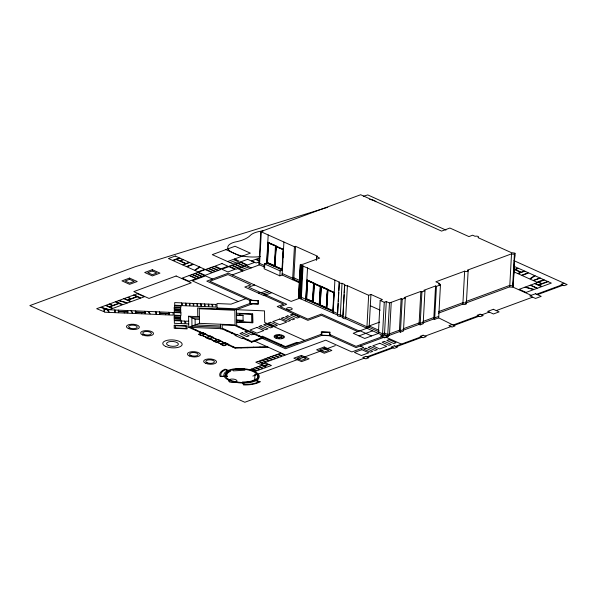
<?xml version="1.0" encoding="UTF-8"?>
<svg xmlns="http://www.w3.org/2000/svg" width="597" height="597" viewBox="0 0 597 597"><rect width="100%" height="100%" fill="white"/><g stroke="black" fill="none" stroke-linecap="round" stroke-linejoin="round"><path stroke-width="0.9" d="M465.75 303.075L509.726 286.844A2.052 0.836 3.1 0 0 512.622 286.97L513.219 286.403L514.845 253.098L511.495 252.688L478.01 237.628A2.052 0.836 3.1 0 0 477.996 236.442A2.052 0.836 3.1 0 0 475.1 236.315L472.645 235.211L468.929 236.584L449.907 228.032L441.564 231.106L360.678 194.734L260.747 231.606L258.956 264.583L264.874 267.24M261.322 231.867L259.531 264.837L232.24 274.911M283.508 249.404L267.784 242.337L275.874 245.785L274.754 266.456L266.896 262.919L264.389 263.844L264.128 268.769L279.851 275.836L282.127 275.001L299.201 282.68M266.628 263.673L268.187 234.957M266.896 262.919L268.016 242.255M267.307 262.605L274.627 265.71L267.307 262.605L268.366 242.919L275.695 246.024L268.366 242.919M267.531 262.516L268.598 242.83M274.396 265.792L275.463 246.106M282.694 261.277L282.262 269.329L274.941 266.225L276.008 246.539L283.329 249.643L276.008 246.539M274.941 266.225L276.232 246.449M279.851 275.836L280.12 270.919L282.388 270.075L266.665 263.008M282.03 269.411L283.097 249.725M282.888 257.695L283.276 250.539M282.127 275.001L283.911 242.024M316.388 260.426L316.589 256.717L317.723 256.3L295.56 246.33L294.418 246.748L292.634 279.724L293.769 279.306L299.515 281.888M293.769 279.306L295.56 246.33M389.46 302.992L387.677 335.969L399.348 331.656L400.423 332.141L403.46 331.022L405.244 298.045L402.214 299.164L401.139 298.687L389.46 302.992L386.281 301.56L384.267 302.306L382.483 335.275L345.618 318.701A2.052 0.836 3.1 0 1 343.409 318.417A2.052 0.836 3.1 0 1 342.947 317.5L340.253 316.283A2.052 0.836 3.1 0 1 338.044 316.007A2.052 0.836 3.1 0 1 337.574 315.082L298.463 297.866L300.351 264.628L303.045 264.232L319.656 258.098L316.589 256.717M298.575 298.134L300.351 264.628M298.888 298.388L300.612 265.322M300.873 265.501L299.082 298.47L291.142 301.403L228.36 273.172L206.793 281.127L249.785 300.463M299.373 298.597L301.157 265.62L300.358 265.158M299.978 298.739L301.761 265.762L301.157 265.62M300.634 298.791L302.425 265.822L339.357 282.105A2.052 0.836 3.1 0 0 339.827 283.03A2.052 0.836 3.1 0 0 342.036 283.314L344.73 284.523A2.052 0.836 3.1 0 0 345.193 285.448A2.052 0.836 3.1 0 0 347.409 285.724L368.655 295.284L370.931 294.44L382.438 299.619L380.162 300.455L378.379 333.432L364.73 338.469L353.223 333.29L369.147 327.417L379.013 331.85M301.284 298.761L303.067 265.784M305.739 300.769L307.522 267.792M305.821 299.291L307.089 280.008L313.932 283.09L312.664 302.366L313.88 284M306.455 298.888L312.761 301.537L306.455 298.888L307.44 280.68L313.753 283.329L307.44 280.68M306.686 298.798L307.671 280.59M312.537 301.619L313.522 283.411M313.074 302.045L314.291 283.754L320.373 286.485L319.38 304.701L313.074 302.045L319.38 304.701M313.306 301.963L314.291 283.754M319.156 304.783L320.373 286.485M320.776 286.172L319.514 305.448L320.776 286.172L327.626 289.247L326.358 308.522L327.574 290.164M326.85 300.41L326.455 307.694L320.149 305.045L321.134 286.836L327.44 289.485L327.052 296.769M320.149 305.045L321.365 286.747M326.231 307.776L327.44 289.485M333.417 304.485L333.074 310.858L326.768 308.209L327.753 289.993L334.059 292.649L327.753 289.993M326.768 308.209L327.984 289.911M332.85 310.94L333.835 292.731M333.619 300.843L334.014 293.56M333.126 313.082L334.91 280.105M337.514 313.918L339.215 282.418M337.701 312.679L338.208 303.418M338.305 301.56L338.805 292.299M338.909 290.448L339.357 282.105M340.253 316.283L342.036 283.314M342.879 316.328L344.588 284.836M343.074 315.097L343.573 305.828M343.678 303.977L344.178 294.709M344.275 292.858L344.73 284.523M345.618 318.701L347.409 285.724M366.871 328.26L368.655 295.284M369.147 327.417L370.931 294.44M384.49 334.536L388.557 336.365L384.543 337.85L380.476 336.021L384.49 334.536L386.281 301.56M389.46 335.313L391.244 302.336M399.348 331.656L401.139 298.687M400.423 332.141L402.214 299.164M419.064 324.387L420.848 291.411L421.922 291.896L424.96 290.776L423.169 323.746L420.139 324.865L419.064 324.387L403.221 330.231M420.139 324.865L421.922 291.896M422.93 322.955L433.773 318.955L435.564 285.985L436.444 286.381L440.459 284.896L438.676 317.873L455.011 325.962L451.981 327.081L448.907 325.701L451.944 324.581M433.773 318.955L434.653 319.35L436.444 286.381M439.571 285.373L439.668 283.523L435.84 281.799L464.653 271.165A2.052 0.836 3.1 0 0 467.555 271.284A2.052 0.836 3.1 0 0 467.541 270.098L511.51 253.874A2.052 0.836 3.1 0 0 514.413 253.994L515.002 253.427M438.414 313.164L462.869 304.134L464.653 271.165M466.436 302.216L468.145 270.717M509.726 286.844L511.51 253.874M514.413 253.994L512.622 286.97L531.211 295.328M513.584 276.262L513.301 284.926L512.704 285.493A2.052 0.836 3.1 0 1 509.808 285.373L465.832 301.597A2.052 0.836 3.1 0 1 465.847 302.783A2.052 0.836 3.1 0 1 462.951 302.664L438.497 311.686M513.741 273.478L514.136 266.068M514.338 262.367L514.741 254.956M513.062 286.717L514.853 253.74M298.649 296.119L298.97 296.91L301.366 297.284L337.656 313.604A2.052 0.836 3.1 0 0 338.118 314.529A2.052 0.836 3.1 0 0 340.335 314.806L343.021 316.022A2.052 0.836 3.1 0 0 343.491 316.94A2.052 0.836 3.1 0 0 345.7 317.223L366.954 326.783L379.692 322.082M298.463 297.866L298.873 297.373M227.173 344.566L235.069 348.118L235.427 347.655L267.187 346.745M227.614 261.546L250.359 253.15L235.024 246.248L212.271 254.643L232.218 263.613L239.046 261.098L234.442 259.023M229.92 262.576L236.74 260.061M275.874 245.785L274.754 266.456M258.904 258.18L255.688 259.367L259.016 260.292M259.516 261.717L256.15 262.964L251.546 260.889L255.374 259.479L259.531 260.635M240.554 269.963L248.889 266.881M254.62 284.978L248.628 287.187L286.687 304.306L280.239 306.679L307.858 319.096L321.507 314.059L359.29 331.051M258.374 293.127L260.27 292.426M261.158 292.821L267.15 290.612M245.845 298.694L231.039 304.149L216.987 303.552L217.062 308.85M263.456 293.858L269.448 291.649M271.754 292.679L263.867 295.59L244.815 287.023L250.807 284.814L228.002 274.56L209.838 281.262L252.225 300.321M307.089 280.008L334.245 292.411M249.83 303.5L235.569 308.761L217.047 307.97M199.48 323.335L199.271 308.753L234.867 310.276L235.076 324.858L199.48 323.335L188.756 327.29L188.6 316.246L199.391 316.708M252.27 303.851L236.472 309.686L236.703 325.589L285.441 347.506L321.343 334.26M192.018 328.753L192.779 328.477M195.689 330.41L196.45 330.126M199.264 332.014L200.017 331.731M226.8 331.007L227.711 330.671M237.949 326.895L238.86 326.559M231.405 333.081L232.308 332.745M242.554 328.962L243.464 328.626M247.859 330.604L244.792 331.731L251.695 334.835L254.762 333.708M229.091 345.432L229.852 345.148M247.3 340.23L248.21 339.894M258.456 336.111L259.359 335.775M232.77 347.081L233.524 346.805M261.277 336.641L262.419 336.223L285.433 346.566L296.806 342.372L297.955 342.887M243.606 337.82L251.695 341.462L261.941 337.678L263.77 337.76L251.703 342.208L242.695 338.156M275.784 338.006A2.843 1.164 3.1 0 0 279.224 338.73A2.843 1.164 3.1 0 0 282.65 338.298A2.843 1.164 3.1 0 0 284.053 336.954A2.843 1.164 3.1 0 0 282.612 335.484A2.843 1.164 3.1 0 0 279.172 334.76A2.843 1.164 3.1 0 0 275.747 335.193A2.843 1.164 3.1 0 0 274.344 336.536A2.843 1.164 3.1 0 0 275.784 338.006L277.463 337.387A2.47 1.007 3.1 0 0 281.59 337.111A2.47 1.007 3.1 0 0 278.545 335.738A2.47 1.007 3.1 0 0 277.463 337.387M280.933 336.104L282.612 335.484M439.668 283.523L438.429 283.978L440.459 284.896M420.848 291.411L404.169 297.567L405.244 298.045M435.564 285.985L423.885 290.291L424.96 290.776M280.456 345.267L281.597 344.842M321.701 335.38L285.463 348.752L262.255 338.32M513.413 267.359L515.032 266.762L518.174 268.172L514.935 269.366L513.368 268.665M358.976 335.88L372.625 330.842M252.837 376.065L335.313 345.626M403.296 328.753L419.146 322.91L420.221 323.387L423.251 322.268M423.012 321.477L433.855 317.477L434.735 317.873L438.758 316.395M382.073 336.738L356.028 346.35L329.969 334.626M403.535 329.544L400.505 330.663L399.43 330.178L387.759 334.492L384.572 333.059L382.565 333.798L378.461 331.954M383.602 337.424L356.043 347.596L329.634 335.723M434.653 319.35L438.676 317.873M564.083 283.202L561.046 284.321L564.12 285.702L567.15 284.582L513.942 260.65M366.894 356.842L392.363 347.447M395.393 346.327L421.169 336.812M453.019 325.067L478.152 315.791M536.531 294.246L562.12 284.806M364.319 358.17L244.815 402.266L29.85 305.597L135.198 266.725L327.731 207.278M481.645 314.88L489.227 312.082M367.812 357.26L393.281 347.864M396.311 346.745L422.094 337.23M425.124 336.111L450.907 326.596M453.936 325.477L479.07 316.201M537.457 294.657L563.046 285.217M496.256 310.582L532.651 297.157M363.312 196.286L367.759 194.913L445.952 230.076M235.069 348.118L268.128 347.163M236.524 313.216L252.703 313.91L252.829 322.746L236.651 322.052L252.665 322.671L252.538 313.97M236.546 314.985L243.024 315.261L243.098 320.559L236.628 320.283M236.554 315.209L243.024 315.485M199.405 318.029L191.853 317.708L191.973 326.104L220.554 327.328M236.621 320.067L243.091 320.343M188.6 316.246L195.107 319.171L199.428 319.358M188.674 321.253L185.712 321.126L185.749 323.775L188.712 323.902M236.703 325.589L222.136 324.962L222.196 328.94L235.793 335.051M220.539 325.999L195.189 324.917L195.107 319.171M220.577 328.648L188.756 327.29L201.667 333.096M222.196 328.94L220.577 328.872L220.509 324.231M274.344 336.536L276.732 336.641M281.665 336.85L284.053 336.954M301.761 265.762L302.425 265.822M513.689 269.18L520.726 272.344L517.584 273.501L513.681 271.739M260.747 231.606L294.418 246.748M380.162 300.455L384.267 302.306M370.319 305.761L380.185 310.201M275.165 266.135L282.262 269.329M321.134 286.836L327.216 289.567M314.059 283.836L320.141 286.575M264.389 263.844L280.12 270.919M299.597 280.411L293.851 277.829L292.717 278.247L282.202 273.523M259.038 263.105L264.956 265.762M225.92 249.606L241.263 256.509M251.195 267.919L246.591 265.844L238.248 268.926L242.852 270.993M369.23 325.94L379.088 330.38M320.38 304.963L326.455 307.694M326.999 308.119L333.074 310.858M306.045 299.209L312.895 302.283M319.738 305.365L326.589 308.44M386.147 337.253L401.4 344.111M360.051 330.775L371.558 335.947M357.775 331.611L321.522 315.313L307.873 320.35L277.195 306.552L283.635 304.171L264.24 295.455M212.472 279.03L205.51 275.904L192.249 280.799L238.255 301.485M360.334 346.014L363.76 347.551L351.887 351.932L325.738 340.178L285.553 355.006L254.673 341.118M304.664 340.417L264.695 322.44L264.531 310.88L197.644 308.022L197.771 316.641M275.747 335.193L277.441 335.954M280.956 337.536L282.65 338.298M247.068 330.895L253.971 333.999M234.867 325.507L246.949 330.939M253.852 334.044L261.941 337.678M256.814 339.574L257.74 339.984M222.188 328.193L236.703 334.716M190.286 327.357L202.428 332.813M205.495 334.193L209.905 336.178M212.972 337.559L217.383 339.544M220.45 340.924L224.86 342.909M227.927 344.282L235.427 347.655M205.159 334.32L209.569 336.305M212.636 337.686L217.047 339.663M220.114 341.044L224.524 343.029M202.241 335.395L206.652 337.38M209.719 338.76L214.129 340.745M217.196 342.126L221.606 344.111M201.995 335.484L206.405 337.469M209.472 338.85L213.883 340.835M216.95 342.215L221.368 344.2M259.986 346.954L260.18 347.394M253.621 347.133L253.807 347.581M247.248 347.32L247.442 347.76M240.882 347.499L241.076 347.947M279.172 334.76L279.187 335.73M279.217 337.753L279.224 338.73M251.695 341.462L251.703 342.208M239.785 315.119L239.77 313.798L251.628 314.306L251.74 322.253L239.882 321.746L239.86 320.425M466.078 303.261A2.052 0.836 3.1 0 1 465.57 304.328A2.052 0.836 3.1 0 1 462.869 304.134M369.595 199.517A6.477 2.649 3.1 0 1 375.871 201.749M263.426 230.875A21.567 8.806 3.1 0 0 250.501 235.211A34.633 14.141 3.1 0 1 235.181 242.001A17.44 7.119 3.1 0 0 234.076 253.277A19.671 8.03 3.1 0 0 246.718 256.68A25.022 10.216 3.1 0 0 260.27 256.576M174.234 325.208L174.182 328.29L187.122 328.91L187.174 325.828L174.234 325.208M175.302 325.701L175.272 327.902L186.055 328.417L186.092 326.216L175.302 325.701M255.009 374.244L254.695 379.088L257.926 379.304L258.24 374.461L255.009 374.244M199.488 266.911L194.51 270.262L186.846 266.814L193.667 264.299L199.488 266.911M199.958 267.128L194.988 270.478L198.01 271.836L204.831 269.322L199.958 267.128M534.613 275.568L529.636 278.918L521.972 275.471L528.8 272.956L534.613 275.568M535.091 275.784L530.114 279.135L533.136 280.493L539.964 277.971L535.091 275.784M175.264 256.023L168.436 258.538L172.533 260.382L179.354 257.859L175.264 256.023M176.219 259.471L173.078 260.628L182.458 264.844L185.592 263.687L176.219 259.471M179.906 258.105L176.675 259.299L179.809 260.71L183.04 259.516L179.906 258.105M129.542 278.083L121.96 280.881L129.631 284.329L137.213 281.53L129.542 278.083M152.287 269.687L144.705 272.486L152.377 275.933L159.959 273.135L152.287 269.687M129.556 279.329L125.012 281.008L129.609 283.082L134.161 281.403L129.556 279.329M152.302 270.934L147.757 272.613L152.354 274.687L156.907 273.008L152.302 270.934M183.398 259.68L180.167 260.874L186.048 263.516L189.279 262.322L183.398 259.68M189.704 262.516L182.876 265.031L186.331 266.583L193.152 264.068L189.704 262.516M176.13 276.001L133.825 291.612L149.011 298.44L191.316 282.829L176.13 276.001M105.497 305.455L100.684 307.231L109.415 309.664L112.4 308.559L105.497 305.455M109.147 304.104L106.042 305.254L109.311 306.724L112.415 305.574L109.147 304.104M115.311 301.836L109.497 303.977L112.773 305.448L118.579 303.306L115.311 301.836M118.505 300.657L116.087 301.545L122.989 304.649L127.243 303.082L118.505 300.657M123.795 298.701L118.975 300.478L127.713 302.91L130.698 301.806L123.795 298.701M127.445 297.358L124.34 298.5L127.609 299.97L130.713 298.828L127.445 297.358M133.609 295.082L127.795 297.224L131.064 298.694L136.877 296.552L133.609 295.082M137.437 293.672L134.026 294.925L140.929 298.03L144.34 296.776L137.437 293.672M100.371 307.351L96.662 308.716L103.975 311.664L103.93 308.336L100.371 307.351M189.167 275.538L182.137 278.135L189.048 281.239L196.077 278.65L189.167 275.538M191.898 274.538L189.622 275.374L196.525 278.478L198.801 277.642L191.898 274.538M194.771 273.471L192.503 274.314L199.405 277.418L201.682 276.583L194.771 273.471M197.6 272.433L195.323 273.269L202.226 276.374L204.502 275.538L197.6 272.433M205.278 269.59L198.249 272.187L205.159 275.292L212.189 272.702L205.278 269.59M208.196 268.523L205.92 269.359L212.823 272.463L215.099 271.628L208.196 268.523M211.077 267.456L208.801 268.299L215.704 271.404L217.98 270.568L211.077 267.456M213.898 266.419L211.622 267.255L218.524 270.359L220.8 269.523L213.898 266.419M221.98 263.538L214.95 266.135L220.972 268.837L228.002 266.247L221.98 263.538M119.042 303.507L109.773 306.933L112.945 308.358L122.213 304.94L119.042 303.507M137.34 296.761L128.071 300.179L131.243 301.604L140.511 298.187L137.34 296.761M231.479 265.277L229.203 266.12L236.106 269.225L238.382 268.381L231.479 265.277M234.36 264.217L232.084 265.053L238.987 268.157L241.263 267.322L234.36 264.217M237.181 263.173L234.905 264.016L241.807 267.12L244.083 266.277L237.181 263.173M240.113 262.09L237.837 262.934L244.74 266.038L247.016 265.195L240.113 262.09M247.628 259.314L240.598 261.911L247.509 265.016L254.538 262.419L247.628 259.314M228.89 266.643L221.86 269.24L227.882 271.948L234.912 269.351L228.89 266.643M202.905 332.641L198.353 334.32L201.42 335.701L205.972 334.022L202.905 332.641M202.913 333.014L199.271 334.357L201.42 335.32L205.055 333.977L202.913 333.014M210.383 335.999L205.831 337.678L208.905 339.059L213.45 337.38L210.383 335.999M210.39 336.38L206.749 337.723L208.898 338.686L212.539 337.342L210.39 336.38M217.86 339.365L213.316 341.044L216.383 342.424L220.927 340.745L217.86 339.365M217.868 339.738L214.226 341.081L216.375 342.051L220.017 340.708L217.868 339.738M237.218 334.529L234.942 335.365L241.845 338.469L244.121 337.633L237.218 334.529M242.24 332.678L239.964 333.514L246.867 336.618L249.143 335.783L242.24 332.678M261.09 325.723L258.814 326.559L265.717 329.663L267.993 328.828L261.09 325.723M265.919 323.94L263.643 324.775L270.545 327.88L272.822 327.044L265.919 323.94M270.434 322.276L268.157 323.111L275.06 326.216L277.336 325.38L270.434 322.276M283.568 317.425L281.291 318.268L288.194 321.373L290.47 320.529L283.568 317.425M287.844 315.85L285.567 316.686L292.47 319.791L294.746 318.955L287.844 315.85M292.62 314.089L290.343 314.925L297.246 318.029L299.522 317.194L292.62 314.089M256.949 327.447L249.919 330.044L256.829 333.148L263.859 330.551L256.949 327.447M279.784 319.022L272.754 321.619L279.665 324.723L286.694 322.126L279.784 319.022M225.338 342.73L220.793 344.409L223.86 345.79L228.412 344.111L225.338 342.73M225.345 343.103L221.703 344.447L223.853 345.409L227.494 344.073L225.345 343.103M258.083 361.357L255.807 362.192L260.411 364.267L262.687 363.424L258.083 361.357M261.285 360.185L259.008 361.028L263.613 363.095L265.889 362.26L261.285 360.185M264.471 359.013L262.195 359.857L266.799 361.924L269.075 361.081L264.471 359.013M267.657 357.842L265.381 358.678L269.986 360.745L272.254 359.909L267.657 357.842M270.837 356.663L268.568 357.506L273.165 359.573L275.441 358.73L270.837 356.663M274.023 355.491L271.747 356.327L276.351 358.394L278.627 357.558L274.023 355.491M277.209 354.312L274.933 355.155L279.538 357.222L281.814 356.387L277.209 354.312M280.396 353.14L278.12 353.976L282.717 356.051L284.993 355.208L280.396 353.14M518.532 268.337L515.301 269.531L521.174 272.172L524.412 270.978L518.532 268.337M265.881 362.998L261.329 364.677L263.635 365.715L268.18 364.036L265.881 362.998M251.792 368.953L250.315 369.498A18.574 7.582 3.1 0 1 255.501 371.349L256.389 371.021L251.792 368.953M254.971 367.782L252.703 368.618L257.3 370.685L259.576 369.849L254.971 367.782M258.158 366.603L255.882 367.446L260.486 369.513L262.762 368.67L258.158 366.603M261.344 365.431L259.068 366.267L263.673 368.334L265.949 367.498L261.344 365.431M269.105 364.446L264.553 366.125L266.852 367.162L271.404 365.483L269.105 364.446M524.83 271.172L518.002 273.687L521.457 275.239L528.278 272.725L524.83 271.172M301.44 355.387L293.858 358.185L301.53 361.633L309.112 358.834L301.44 355.387M324.193 346.991L316.611 349.79L324.275 353.237L331.857 350.439L324.193 346.991M301.463 356.633L296.91 358.312L301.515 360.387L306.067 358.707L301.463 356.633M324.208 348.245L319.656 349.924L324.261 351.991L328.813 350.312L324.208 348.245M540.27 278.112L533.442 280.627L536.897 282.18L543.718 279.665L540.27 278.112M524.927 287.187L519.181 289.306L526.084 292.411L533.658 289.612L524.927 287.187M530.218 285.232L525.397 287.008L534.128 289.441L537.121 288.336L530.218 285.232M534.621 283.605L530.584 285.097L537.487 288.202L541.524 286.709L534.621 283.605M538.27 282.262L535.166 283.403L538.434 284.873L541.539 283.732L538.27 282.262M544.434 279.986L538.628 282.135L541.897 283.605L547.703 281.456L544.434 279.986M361.864 349.685L354.461 352.417L361.364 355.521L368.767 352.79L361.864 349.685M365.842 348.215L363.566 349.058L370.468 352.163L372.744 351.32L365.842 348.215M370.446 346.521L368.17 347.357L375.073 350.461L377.349 349.626L370.446 346.521M384.371 341.38L382.095 342.215L388.998 345.32L391.274 344.484L384.371 341.38M389.147 339.618L386.871 340.454L393.774 343.559L396.05 342.723L389.147 339.618M379.796 343.268L372.767 345.857L379.677 348.969L386.707 346.372L379.796 343.268M548.165 281.665L538.897 285.082L542.069 286.508L551.337 283.09L548.165 281.665M365.819 356.364L362.789 357.484L365.857 358.857L368.886 357.745L365.819 356.364M394.318 345.842L391.289 346.961L394.356 348.342L397.386 347.223L394.318 345.842M423.131 335.215L420.101 336.335L423.169 337.715L426.198 336.596L423.131 335.215M480.107 314.186L477.078 315.306L480.145 316.686L483.182 315.567L480.107 314.186M493.376 309.291L487.689 311.388L493.443 313.977L499.129 311.88L493.376 309.291M535.457 293.761L529.77 295.858L535.524 298.448L541.21 296.351L535.457 293.761M233.308 369.618L229.935 370.536A16.38 6.686 3.1 0 0 232.263 380.856A16.38 6.686 3.1 0 0 256.434 379.237A16.38 6.686 3.1 0 0 245.71 369.476L237.24 369.118L233.308 369.618M244.061 368.871L232.546 369.55L233.434 370.871L244.942 370.192L244.061 368.871M226.144 376.17L221.106 376.214A19.977 8.157 3.1 0 1 225.382 369.737L229.315 371.23A15.679 6.403 3.1 0 0 226.144 376.17M227.338 376.535L220.211 376.58A21.059 8.597 3.1 0 1 225.084 369.185L230.673 371.207A14.112 5.761 3.1 0 0 227.338 376.535M258.411 300.582L249.777 300.216L249.83 303.746L258.456 304.119L258.411 300.582M257.874 300.784L250.322 300.455L250.367 303.552L257.919 303.873L257.874 300.784M181.458 302.866L174.69 302.582L174.727 305.231L181.495 305.522L181.458 302.866M185.682 303.142L182.443 303L182.481 305.649L185.719 305.791L185.682 303.142M189.458 303.298L186.219 303.164L186.257 305.813L189.495 305.948L189.458 303.298M193.234 303.463L189.995 303.321L190.033 305.977L193.271 306.112L193.234 303.463M197.003 303.627L193.771 303.485L193.809 306.134L197.04 306.276L197.003 303.627M200.779 303.783L197.547 303.649L197.585 306.298L200.816 306.433L200.779 303.783M204.555 303.948L201.323 303.806L201.361 306.455L204.592 306.597L204.555 303.948M208.331 304.104L205.092 303.97L205.129 306.619L208.368 306.761L208.331 304.104M212.107 304.269L208.868 304.127L208.905 306.783L212.144 306.918L212.107 304.269M215.883 304.433L212.644 304.291L212.681 306.94L215.92 307.082L215.883 304.433M180.973 305.813L174.533 305.537L174.548 306.865L180.995 307.134L180.973 305.813M180.63 307.694L174.19 307.418L174.205 308.746L180.652 309.022L180.63 307.694M180.727 309.552L174.287 309.276L174.302 310.604L180.749 310.88L180.727 309.552M180.697 311.194L174.257 310.918L174.272 312.246L180.719 312.522L180.697 311.194M108.251 309.537L104.378 309.373L104.363 308.455L108.251 309.537M107.214 309.671L104.378 309.552L104.415 312.201L108.982 312.395L107.214 309.671M114.84 310L107.661 309.694L109.43 312.418L114.878 312.649L114.84 310M118.303 310.149L115.072 310.007L115.109 312.656L118.34 312.798L118.303 310.149M127.489 310.537L118.699 310.164L118.713 311.38L127.504 311.753L127.489 310.537M130.84 310.679L128.004 310.559L128.042 313.209L132.609 313.403L130.84 310.679M135.31 310.873L131.288 310.701L133.056 313.425L135.347 313.522L135.31 310.873M144.84 311.276L136.049 310.903L136.064 312.119L144.855 312.5L144.84 311.276M148.19 311.425L145.355 311.298L145.392 313.955L149.959 314.149L148.19 311.425M155.817 311.746L148.638 311.44L150.407 314.164L155.854 314.403L155.817 311.746M159.541 311.91L156.302 311.768L156.339 314.418L159.578 314.559L159.541 311.91M168.72 312.298L159.929 311.925L159.951 313.141L168.742 313.522L168.72 312.298M173.07 312.485L169.242 312.321L169.279 314.97L173.108 315.134L173.07 312.485M180.913 312.821L174.152 312.529L174.19 315.186L180.951 315.47L180.913 312.821M124.228 311.791L118.721 311.559L118.736 312.813L124.251 313.052L124.228 311.791M127.504 311.933L124.564 311.806L124.586 313.059L127.527 313.186L127.504 311.933M141.579 312.537L136.071 312.298L136.086 313.552L141.601 313.791L141.579 312.537M144.855 312.671L141.914 312.552L141.937 313.806L144.877 313.932L144.855 312.671M165.466 313.552L159.951 313.321L159.966 314.574L165.481 314.813L165.466 313.552M168.742 313.694L165.802 313.567L165.817 314.828L168.757 314.947L168.742 313.694M180.615 315.828L174.175 315.552L174.19 316.873L180.637 317.149L180.615 315.828M180.607 317.5L174.16 317.223L174.182 318.544L180.622 318.82L180.607 317.5M180.667 319.201L174.227 318.925L174.242 320.253L180.69 320.529L180.667 319.201M181.1 320.932L174.331 320.641L174.369 323.298L181.137 323.589L181.1 320.932M184.779 321.089L181.548 320.947L181.585 323.604L184.816 323.738L184.779 321.089M329.932 332.201L321.305 331.835L321.358 335.365L329.984 335.738L329.932 332.201M329.395 332.402L321.85 332.081L321.895 335.171L329.44 335.492L329.395 332.402M258.792 381.737L254.665 380.341A15.679 6.403 3.1 0 1 243.509 382.423L244.18 384.513A19.977 8.157 3.1 0 0 258.792 381.737M260.135 381.774L254.501 379.774A14.112 5.761 3.1 0 1 242.457 381.983L243.457 384.946A21.059 8.597 3.1 0 0 260.135 381.774M382.849 336.805A2.373 0.97 3.1 0 0 386.811 336.544A2.373 0.97 3.1 0 0 383.886 335.223A2.373 0.97 3.1 0 0 382.849 336.805M287.426 309.477A2.821 1.149 3.1 0 0 292.127 309.164A2.821 1.149 3.1 0 0 288.657 307.604A2.821 1.149 3.1 0 0 287.426 309.477M165.638 346.402A9.716 3.97 3.1 0 0 181.854 345.312A9.716 3.97 3.1 0 0 169.899 339.939A9.716 3.97 3.1 0 0 165.638 346.402M168.294 345.424A5.94 2.425 3.1 0 0 178.204 344.76A5.94 2.425 3.1 0 0 170.891 341.477A5.94 2.425 3.1 0 0 168.294 345.424M142.526 334.939A6.477 2.649 3.1 0 0 153.339 334.208A6.477 2.649 3.1 0 0 145.37 330.626A6.477 2.649 3.1 0 0 142.526 334.939M229.733 381.901A4.269 1.746 3.1 0 0 236.86 381.423A4.269 1.746 3.1 0 0 231.606 379.058A4.269 1.746 3.1 0 0 229.733 381.901M144.041 334.38A4.321 1.761 3.1 0 0 151.25 333.895A4.321 1.761 3.1 0 0 145.937 331.507A4.321 1.761 3.1 0 0 144.041 334.38M189.324 355.984A6.477 2.649 3.1 0 0 200.137 355.26A6.477 2.649 3.1 0 0 192.159 351.67A6.477 2.649 3.1 0 0 189.324 355.984M190.839 355.424A4.321 1.761 3.1 0 0 198.047 354.939A4.321 1.761 3.1 0 0 192.734 352.551A4.321 1.761 3.1 0 0 190.839 355.424M205.54 363.274A6.477 2.649 3.1 0 0 216.353 362.551A6.477 2.649 3.1 0 0 208.383 358.961A6.477 2.649 3.1 0 0 205.54 363.274M207.055 362.715A4.321 1.761 3.1 0 0 214.263 362.23A4.321 1.761 3.1 0 0 208.95 359.842A4.321 1.761 3.1 0 0 207.055 362.715M128.355 328.566A6.477 2.649 3.1 0 0 139.168 327.843A6.477 2.649 3.1 0 0 131.198 324.253A6.477 2.649 3.1 0 0 128.355 328.566M129.877 328.007A4.321 1.761 3.1 0 0 137.079 327.522A4.321 1.761 3.1 0 0 131.765 325.134A4.321 1.761 3.1 0 0 129.877 328.007M229.144 380.356A17.694 7.224 3.1 0 0 258.665 378.371A17.694 7.224 3.1 0 0 236.897 368.58A17.694 7.224 3.1 0 0 229.144 380.356"/></g></svg>
